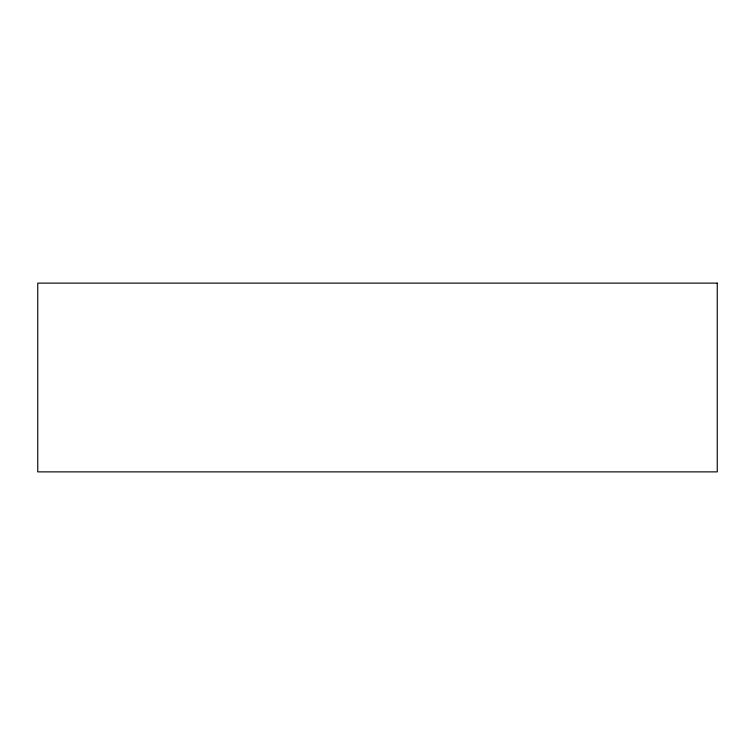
<?xml version="1.0" encoding="UTF-8"?>
<svg xmlns="http://www.w3.org/2000/svg" width="755" height="755" viewBox="0 0 755 755"><rect width="100%" height="100%" fill="white"/><g stroke="black" fill="none" stroke-linecap="round" stroke-linejoin="round"><path stroke-width="1.13" d="M717.25 283.125L37.75 283.125L37.75 471.875L717.25 471.875L717.25 283.125"/></g></svg>
